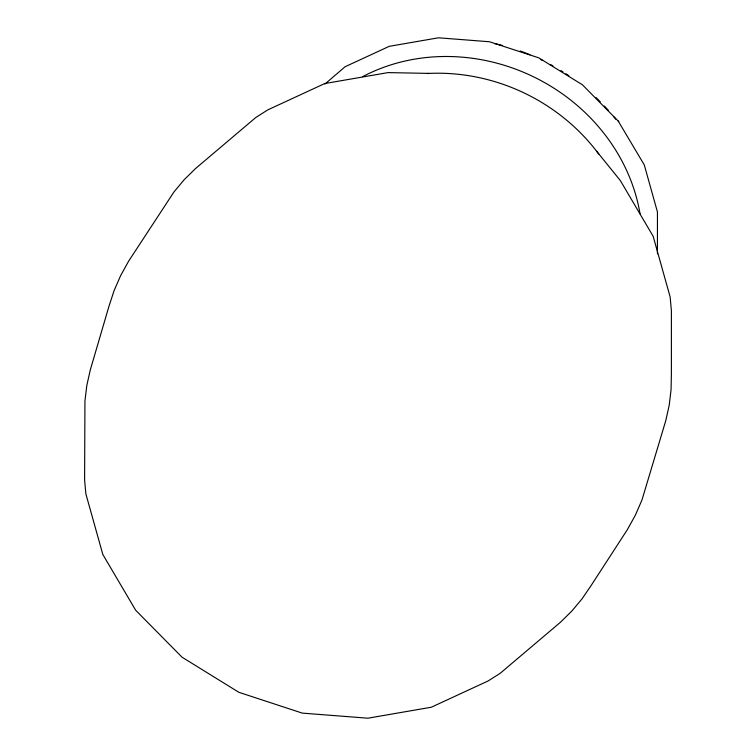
<?xml version="1.0" encoding="UTF-8"?>
<svg xmlns="http://www.w3.org/2000/svg" width="756" height="756" viewBox="0 0 756 756"><rect width="100%" height="100%" fill="white"/><g stroke="black" fill="none" stroke-linecap="round" stroke-linejoin="round"><path stroke-width="1.13" d="M657.437 253.818L657.446 211.964L644.273 164.903L618.162 120.998M324.9 84.067L345.123 66.726L389.255 46.324L438.48 37.8L489.434 41.75L538.735 57.825L582.47 84.833L618.805 121.65M429.238 73.408L388.093 72.595L324.693 83.566L267.841 109.856L255.878 117.435L195.492 168.588L184.143 179.748L173.927 191.996L128.577 261.245L120.591 275.704L114.024 290.814L108.883 306.539L90.248 370.09L86.808 385.494L84.937 401.058L84.606 480.145L85.863 493.866L102.835 554.488L135.636 610.196L182.045 657.2L238.877 692.307L302.277 713.116L367.907 718.2L431.307 707.229L488.159 680.939L500.122 673.36L560.508 622.197L571.857 611.037L582.073 598.79L591.145 585.494L627.423 529.55L635.409 515.091L641.976 499.981L665.752 420.705L669.192 405.301L671.063 389.737L671.385 374.059L671.394 310.65L670.137 296.928L653.165 236.307L620.364 180.599L596.626 151.247M362.7 76.621A184.606 166.348 26.2 0 1 640.039 213.835M426.913 73.53A184.606 166.348 26.2 0 1 598.743 154.044M494.556 43.546A195.52 176.176 26.2 0 1 502.409 45.454M520.213 50.983A195.52 176.176 26.2 0 1 529.994 54.753M540.549 59.459A195.52 176.176 26.2 0 1 542.628 60.461M550.878 64.742A195.52 176.176 26.2 0 1 552.919 65.867M560.971 70.601A195.52 176.176 26.2 0 1 562.955 71.848M565.904 73.738A195.52 176.176 26.2 0 1 568.805 75.685M596.068 97.647A195.52 176.176 26.2 0 1 600.292 101.795M604.394 106.038A195.52 176.176 26.2 0 1 608.363 110.385M613.664 116.613A195.52 176.176 26.2 0 1 615.838 119.325"/></g></svg>
